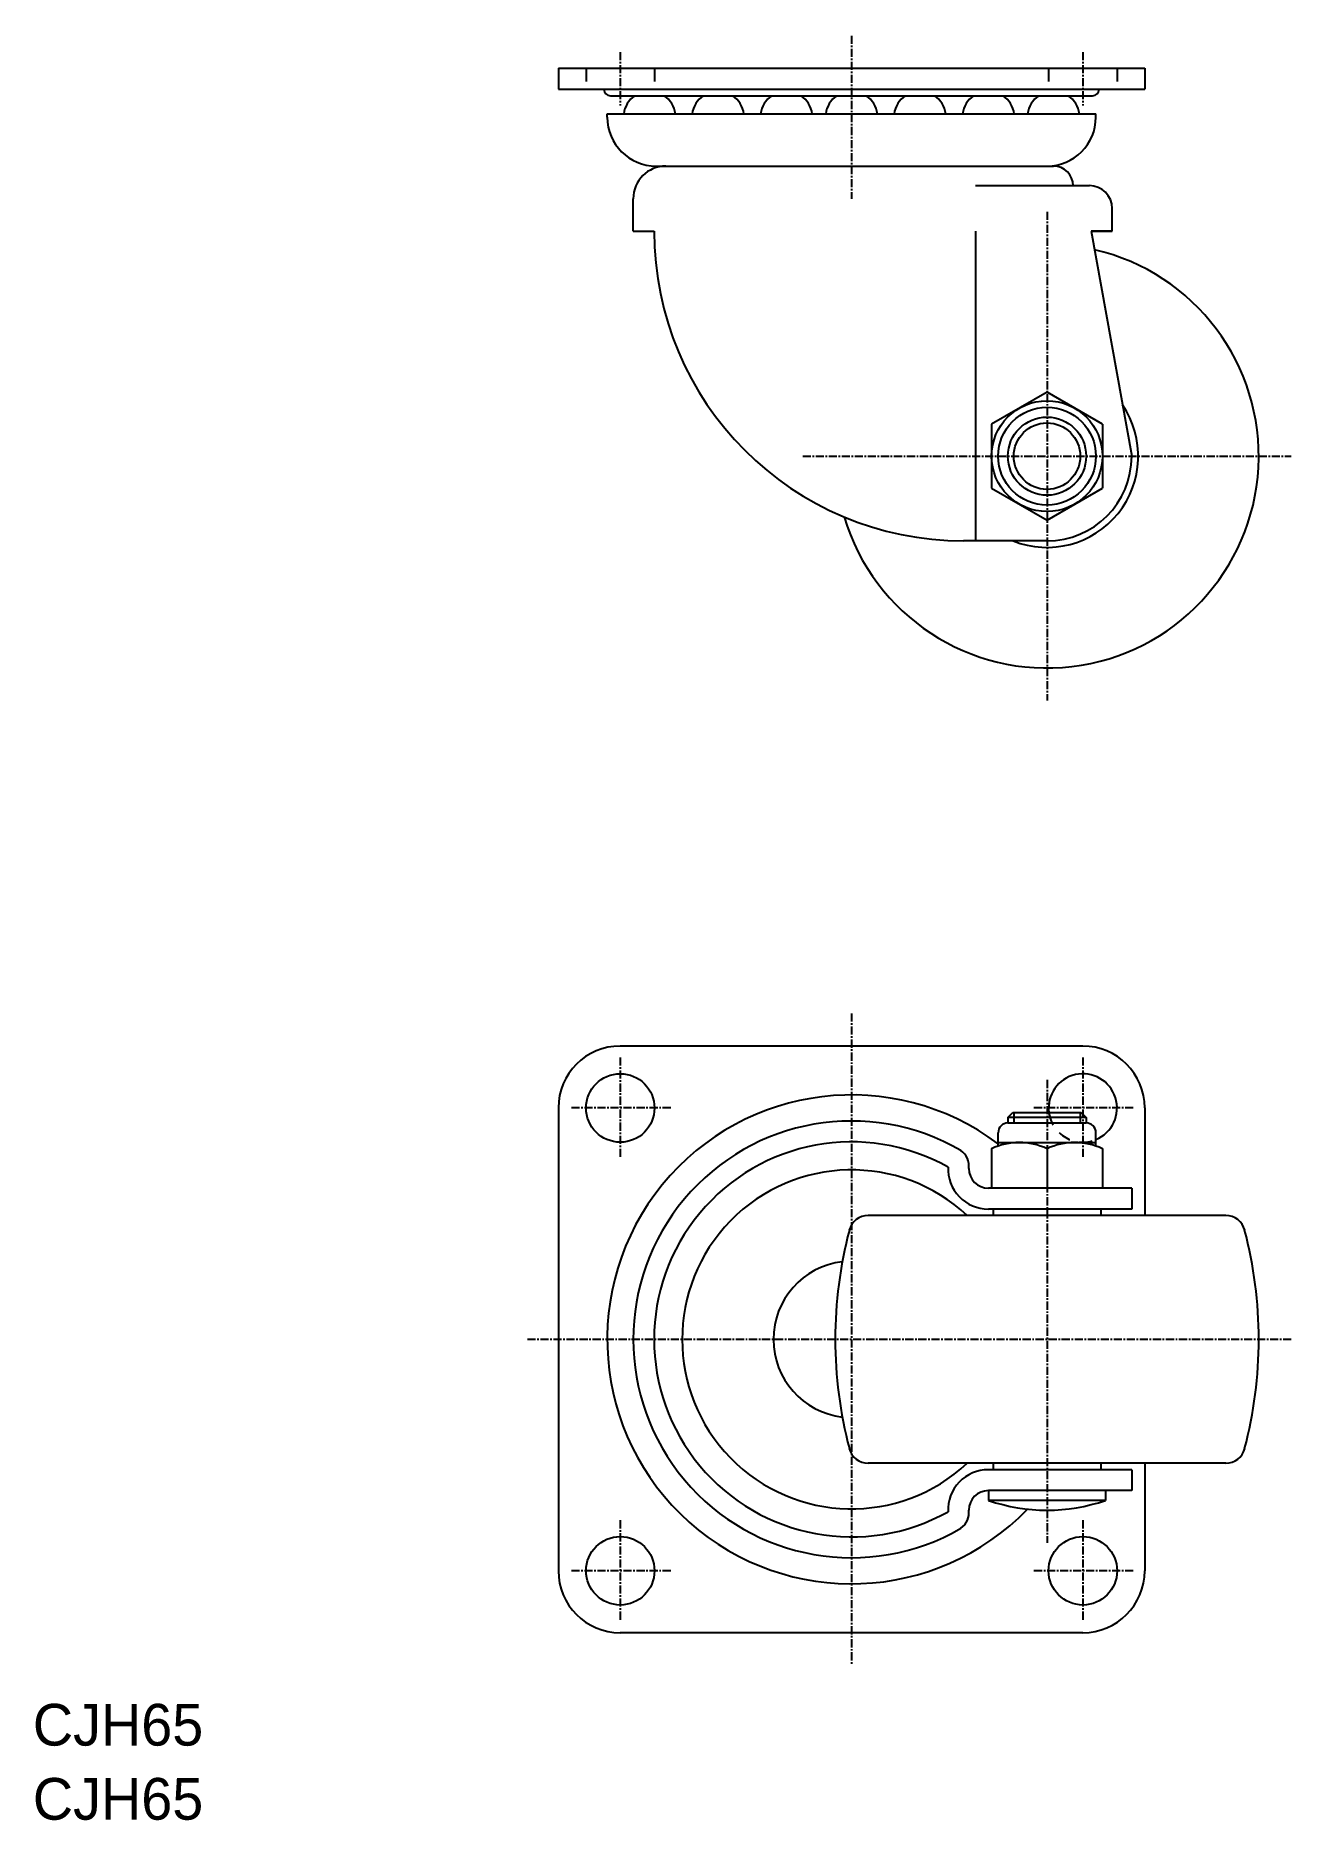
# Model space of a CAD drawing. Extents: x 0 to 193, y 0 to 274.
import ezdxf

# ---------------------------------------------------------------- set-up
doc = ezdxf.new("R2010")
doc.units = 0
doc.linetypes.add('CENTER', pattern=[2, 1.25, -0.25, 0.25, -0.25])
doc.linetypes.add('DASHED', pattern=[3.5, 2, -1.5])
doc.layers.get('0').update_dxf_attribs({"linetype": 'CONTINUOUS'})
doc.layers.add('CENTER', color=1, linetype='CENTER')

msp = doc.modelspace()

# ---------------------------------------------------------------- linework, layer by layer
at = {"color": 7, "linetype": 'CONTINUOUS'}
for p, q in [((80.66, 268.69), (170.66, 268.69)), ((80.66, 268.69), (80.66, 265.49)), ((170.66, 268.69), (170.66, 265.49)), ((80.66, 265.49), (170.66, 265.49)), ((87.66, 265.49), (87.66, 265.49)), ((88.66, 264.49), (162.66, 264.49)), ((163.66, 265.49), (163.66, 265.49)), ((88.16, 261.69), (163.16, 261.69)), ((88.16, 261.19), (88.16, 261.69)), ((163.16, 261.19), (163.16, 261.69)), ((95.66, 253.69), (156.66, 253.69)), ((144.66, 250.69), (162.16, 250.69)), ((92.16, 243.69), (92.16, 248.69)), ((165.66, 243.69), (165.66, 247.19)), ((92.16, 243.69), (95.36, 243.69)), ((144.66, 243.69), (144.66, 196.19)), ((162.46, 243.69), (168.66, 209.19)), ((165.66, 243.69), (162.46, 243.69)), ((162.46, 243.69), (165.66, 243.69)), ((155.66, 219.01), (147.16, 214.1)), ((164.16, 214.1), (155.66, 219.01)), ((147.16, 214.1), (147.16, 204.29)), ((164.16, 214.1), (164.16, 204.29)), ((147.16, 204.29), (155.66, 199.38)), ((155.66, 199.38), (164.16, 204.29)), ((155.66, 196.19), (142.86, 196.19)), ((161.16, 118.69), (90.16, 118.69)), ((80.66, 109.19), (80.66, 38.19)), ((149.66, 107.74), (150.41, 108.49)), ((161.66, 107.74), (149.66, 107.74)), ((149.66, 107.74), (149.66, 106.89)), ((149.66, 106.89), (161.66, 106.89)), ((150.41, 108.49), (160.91, 108.49)), ((160.91, 108.49), (161.66, 107.74)), ((161.66, 107.74), (161.66, 106.89)), ((170.66, 109.19), (170.66, 92.69)), ((148.16, 103.35), (148.16, 105.39)), ((163.16, 103.35), (163.16, 105.39)), ((147.16, 102.95), (147.16, 96.89)), ((148.16, 103.89), (163.16, 103.89)), ((155.66, 102.95), (155.66, 96.89)), ((164.16, 102.95), (164.16, 96.89)), ((168.66, 96.89), (146.66, 96.89)), ((168.66, 96.89), (168.66, 93.69)), ((168.66, 93.69), (146.66, 93.69)), ((147.41, 93.69), (147.41, 92.69)), ((163.91, 93.69), (163.91, 92.69)), ((183.1, 92.69), (128.22, 92.69)), ((183.1, 54.69), (128.22, 54.69)), ((168.66, 53.69), (146.66, 53.69)), ((147.41, 54.69), (147.41, 53.69)), ((163.91, 54.69), (163.91, 53.69)), ((168.66, 53.69), (168.66, 50.49)), ((170.66, 54.69), (170.66, 38.19)), ((168.66, 50.49), (146.66, 50.49)), ((146.66, 50.49), (146.66, 48.99)), ((164.66, 50.49), (164.66, 48.99)), ((164.66, 48.99), (146.66, 48.99)), ((161.16, 28.69), (90.16, 28.69))]:
    msp.add_line(p, q, dxfattribs=at)
at = {"color": 3, "linetype": 'DASHED'}
for p, q in [((84.91, 268.69), (84.91, 265.49)), ((95.41, 268.69), (95.41, 265.49)), ((155.91, 268.69), (155.91, 265.49)), ((166.41, 268.69), (166.41, 265.49))]:
    msp.add_line(p, q, dxfattribs=at)
at = {"color": 3, "linetype": 'CONTINUOUS'}
for p, q in [((150.56, 108.49), (150.56, 106.89)), ((160.76, 108.49), (160.76, 106.89))]:
    msp.add_line(p, q, dxfattribs=at)
msp.add_line((80.66, 91.44), (80.66, 91.44))
at = {"color": 7, "linetype": 'CONTINUOUS'}
for centre, radius in [((155.66, 209.19), 8.5), ((155.66, 209.19), 7.5), ((155.66, 209.19), 6), ((90.16, 109.19), 5.25), ((90.16, 38.19), 5.25), ((161.16, 38.19), 5.25)]:
    msp.add_circle(centre, radius, dxfattribs=at)
at = {"color": 3, "linetype": 'CONTINUOUS'}
msp.add_circle((155.66, 209.19), 5.1, dxfattribs=at)
at = {"color": 7, "linetype": 'CONTINUOUS'}
for centre, radius, start, end in [((88.66, 265.49), 1, 180, 270), ((94.66, 261.19), 4, 124.4115, 172.8192), ((94.66, 261.19), 4, 7.1808, 55.5885), ((105.16, 261.19), 4, 124.4115, 172.8192), ((105.16, 261.19), 4, 7.1808, 55.5885), ((115.66, 261.19), 4, 124.4115, 172.8192), ((115.66, 261.19), 4, 7.1808, 55.5885), ((125.66, 261.19), 4, 124.4115, 172.8192), ((125.66, 261.19), 4, 7.1808, 55.5885), ((136.16, 261.19), 4, 124.4115, 172.8192), ((136.16, 261.19), 4, 7.1808, 55.5885), ((146.66, 261.19), 4, 124.4115, 172.8192), ((146.66, 261.19), 4, 7.1808, 55.5885), ((156.66, 261.19), 4, 124.4115, 172.8192), ((156.66, 261.19), 4, 7.1808, 55.5885), ((162.66, 265.49), 1, 270, 0), ((95.66, 261.19), 7.5, 180, 270), ((155.66, 261.19), 7.5, 270, 0), ((97.16, 248.69), 5, 90, 180), ((156.66, 250.69), 3, 0, 90), ((162.16, 247.19), 3.5, 0, 90), ((142.86, 243.69), 47.5, 180, 270), ((155.66, 209.19), 32.5, 196.6619, 77.0034), ((155.66, 209.19), 14, 248.2132, 34.1336), ((155.66, 209.19), 13, 270, 0), ((90.16, 109.19), 9.5, 90, 180), ((161.16, 109.19), 9.5, 0, 90), ((161.16, 109.19), 5.25, 292.3927, 187.6623), ((125.66, 73.69), 37.5, 53.1301, 316.0289), ((125.66, 73.69), 33.5, 59.9103, 300.0897), ((149.66, 105.39), 1.5, 90, 180), ((161.66, 105.39), 1.5, 0, 90), ((125.66, 73.69), 30.3, 60.7515, 299.2485), ((140.68, 100.26), 3, 353, 53.7707), ((151.41, 93.89), 10, 64.8493, 115.1507), ((159.91, 93.89), 10, 64.8493, 115.1507), ((125.66, 73.69), 26, 46.9509, 313.0491), ((146.66, 99.89), 6.2, 177.8091, 270), ((146.66, 99.89), 3, 180, 270), ((189.21, 73.69), 66.05, 165.2995, 194.7005), ((128.22, 89.69), 3, 90, 165.2995), ((183.1, 89.69), 3, 14.7005, 90), ((122.11, 73.69), 66.05, 345.2995, 14.7005), ((125.66, 73.69), 12, 96.7777, 263.2223), ((128.22, 57.69), 3, 194.7005, 270), ((183.1, 57.69), 3, 270, 345.2995), ((146.66, 47.49), 6.2, 90, 182.1909), ((146.66, 47.49), 3, 90, 180), ((140.68, 47.13), 3, 306.2293, 7), ((155.66, 75.24), 27.75, 251.0754, 288.9246), ((90.16, 38.19), 9.5, 180, 270), ((161.16, 38.19), 9.5, 270, 0)]:
    msp.add_arc(centre, radius, start, end, dxfattribs=at)
at = {"color": 3, "linetype": 'DASHED'}
msp.add_arc((161.16, 109.19), 5.25, 187.6623, 292.3927, dxfattribs=at)
at = {"layer": 'CENTER', "color": 1, "linetype": 'CENTER'}
for p, q in [((90.16, 271.19), (90.16, 262.99)), ((125.66, 273.69), (125.66, 248.69)), ((161.16, 271.19), (161.16, 262.99)), ((155.66, 246.69), (155.66, 171.69)), ((118.16, 209.19), (193.16, 209.19)), ((125.66, 123.69), (125.66, 23.69)), ((90.16, 116.94), (90.16, 101.44)), ((161.16, 116.94), (161.16, 101.44)), ((155.66, 113.49), (155.66, 42.49)), ((97.91, 109.19), (82.41, 109.19)), ((168.91, 109.19), (153.41, 109.19)), ((193.16, 73.69), (75.66, 73.69)), ((90.16, 45.94), (90.16, 30.44)), ((161.16, 45.94), (161.16, 30.44)), ((97.91, 38.19), (82.41, 38.19)), ((168.91, 38.19), (153.41, 38.19))]:
    msp.add_line(p, q, dxfattribs=at)

# ---------------------------------------------------------------- texts
for p in [(0, 11.37), (0, 0)]:
    msp.add_text('CJH65', height=6.4).set_placement(p)

doc.saveas('drawing.dxf')
